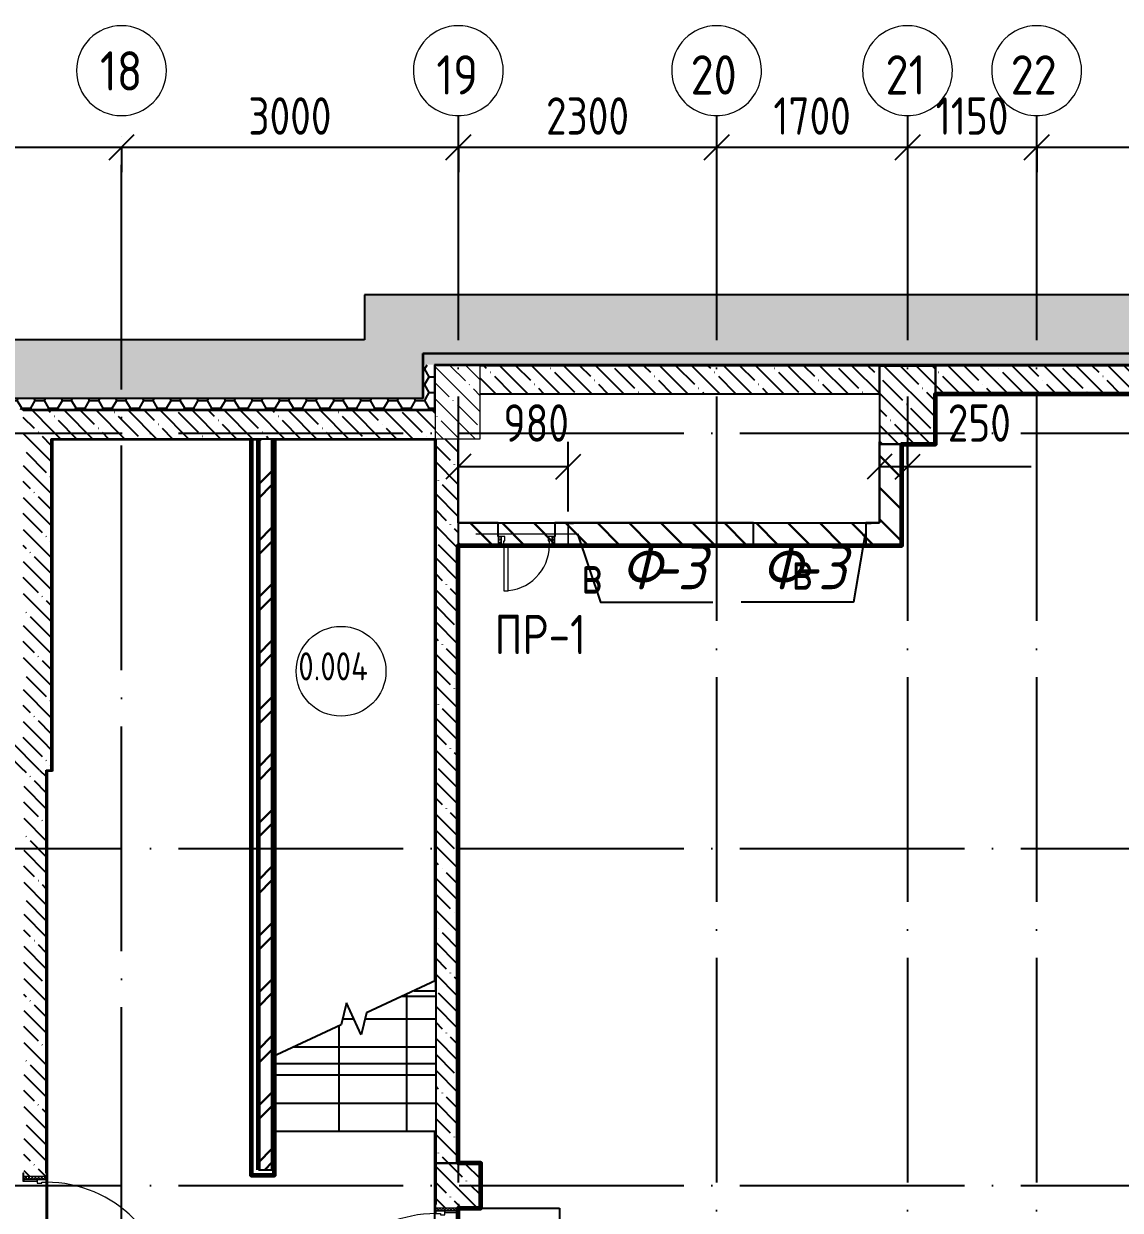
# Model space of a CAD drawing. Header units: millimetres. Extents: x -592259 to 288321, y -552984 to 293768.
# Drawn here: x 84928 to 94692, y 166341 to 176906 of the extents above; entities that cross this region are included whole.
import ezdxf

# ---------------------------------------------------------------- set-up
doc = ezdxf.new("R2010")
doc.units = ezdxf.units.MM
doc.linetypes.add('ADSK_Линия сетки', pattern=[2500, 2000, -250, 0, -250])
doc.layers.get('Defpoints').update_dxf_attribs({"color": 250})
for name, color, linetype, lineweight in [('0) Расчет', 250, 'Continuous', 60), ('0.1) Блок', 6, 'Continuous', 30), ('0.2) Кирпич', 30, 'Continuous', 30), ('2.1)Фарх 2 выполн.', 160, 'Continuous', 30), ('3) Перемычки готовы', 3, 'Continuous', 30), ('5.1) ЧН-25 подвал', 160, 'Continuous', 60), ('5.2) ЧН-16 Штукатурка подвал 4 вып', 160, 'Continuous', 60), ('A-ANNO-DIMS', 250, 'Continuous', 9), ('A-AREA-IDEN', 250, 'Continuous', 9), ('A-DETL-2', 250, 'Continuous', 5), ('A-DETL-GENF-1', 250, 'Continuous', 5), ('A-DOOR', 250, 'Continuous', 5), ('A-DOOR-1', 250, 'Continuous', 13), ('A-DOOR-FRAM', 250, 'Continuous', 5), ('A-FLOR-1', 250, 'Continuous', 5), ('A-GENM-1', 250, 'Continuous', 5), ('A-WALL', 250, 'Continuous', 9), ('A-WALL-1', 250, 'Continuous', 50), ('A-WALL-2', 250, 'Continuous', 5), ('A-WALL-3', 250, 'Continuous', 13), ('G-ANNO-SYMB-3', 250, 'Continuous', 9), ('I-WALL-1', 250, 'Continuous', 5), ('S-COLS-1', 250, 'Continuous', 5), ('S-COLS-2', 250, 'Continuous', 5), ('S-STRS', 250, 'Continuous', 5), ('S-STRS-1', 250, 'Continuous', 5), ('S-STRS-MBND', 250, 'Continuous', 5), ('Оси', 250, 'Continuous', 9), ('Оси-1', 250, 'ADSK_Линия сетки', 9)]:
    doc.layers.add(name, color=color, linetype=linetype, lineweight=lineweight)
doc.styles.add('GOST Common', font='', dxfattribs={"width": 0.9, "height": 350})
doc.styles.add('GOST Common_2', font='', dxfattribs={"width": 0.8, "height": 350})
doc.styles.add('ISOCPEUR', font='isocpeur.ttf', dxfattribs={"width": 0.8, "height": 100})
doc.styles.add('ISOCPEUR_I', font='isocpeui.ttf', dxfattribs={"width": 0.9, "height": 12.5})
doc.styles.add('ISOCPEUR_I_1', font='ГОСТ тип А.ttf', dxfattribs={"height": 2500})
doc.styles.get("Standard").update_dxf_attribs({"font": 'ГОСТ тип А.ttf'})
doc.styles.get('GOST Common').set_extended_font_data('GOST Common')
doc.styles.get('GOST Common_2').set_extended_font_data('GOST Common')
doc.dimstyles.new('А3', dxfattribs={"dimtxt": 333, "dimasz": 222, "dimexe": 222, "dimexo": 111, "dimgap": 111, "dimtad": 1, "dimtoh": 1, "dimdec": 0, "dimrnd": 0.0015, "dimzin": 0, "dimdsep": 46, "dimtxsty": 'Standard', "dimblk": 'OBLIQUE', "dimcen": 0, "dimclrd": 7, "dimclre": 7, "dimclrt": 7, "dimadec": 0, "dimazin": 0, "dimtfac": 1, "dimtdec": 0, "dimtofl": 0, "dimtmove": 0, "dimatfit": 3, "dimfxl": 1, "dimtolj": 1, "dimtzin": 0, "dimarcsym": 0})
pattern_1 = [(135, (10997.54, 114885.93), (-142.5612, -142.5612), []), (135, (11140.1, 114885.93), (-142.5612, -142.5612), [252.016, -50.403, 3.353, -47.05])]
pattern_2 = [(0, (10997.54, 114885.926), (120.968, 69.841), [80.645, -161.29]), (120, (10997.54, 114885.926), (-120.96808, 69.84086), [80.645, -161.29]), (60, (10997.54, 114885.926), (-8e-05, 139.68186), [0, -161.29, 80.645, 0])]
pattern_3 = [(135, (1701.41, 164.685), (-14.14214, -14.14214), []), (225, (1701.41, 164.685), (14.14214, -14.14214), [])]
pattern_4 = [(45, (-421.384, 164.685), (-14.1421, 14.1421), []), (135, (-421.384, 164.685), (-14.1421, -14.1421), [])]
pattern_5 = [(270, (87137.5, 167045.9), (600, 4e-14), []), (0, (87137.5, 167045.9), (0, 600), [])]
pattern_6 = [(135, (10997.54, 114885.93), (-141.42136, -141.42136), [])]

# ---------------------------------------------------------------- blocks, each defined once
blk = doc.blocks.new('Дверь_СКБ_1Ст_Внутренняя - СОШ_Д-1п_Дв_1200x2100h-31541112-АР1_Кладочный план подвала_ Блок 2_ 3')
at = {"layer": 'A-DOOR'}
h = blk.add_hatch(dxfattribs=at)
h.set_pattern_fill('FP_8', color=256, style=0, pattern_type=2)
h.set_pattern_definition(pattern_3)
h.paths.add_polyline_path([(612.5, 100), (587.5, 100), (587.5, -100), (612.5, -100)])
at = {"layer": 'A-DOOR-FRAM'}
h = blk.add_hatch(dxfattribs=at)
h.set_pattern_fill('FP_9', color=256, style=0, pattern_type=2)
h.set_pattern_definition(pattern_4)
h.paths.add_polyline_path([(-562.5, 100), (-587.5, 100), (-587.5, -100), (-562.5, -100)])
at = {"layer": 'A-DOOR'}
blk.add_arc((562.5, 100), 1100, 90, 180, dxfattribs=at)
at = {"layer": 'A-DOOR-1'}
for p, q in [((562.5, 1200), (522.5, 1200)), ((522.5, 1200), (522.5, 100)), ((562.5, 100), (562.5, 1200)), ((522.5, 100), (562.5, 100))]:
    blk.add_line(p, q, dxfattribs=at)
at = {"layer": 'A-DOOR-FRAM'}
for p, q in [((-547.5, 108), (-617.5, 108)), ((-617.5, 108), (-617.5, 100)), ((-547.5, 100), (-547.5, 108)), ((642.5, 108), (572.5, 108)), ((572.5, 108), (572.5, 100)), ((642.5, 100), (642.5, 108)), ((-617.5, 100), (-547.5, 100)), ((-562.5, 100), (-587.5, 100)), ((-587.5, 100), (-587.5, -100)), ((-537.5, 100), (-562.5, 100)), ((-562.5, 100), (-562.5, 20)), ((-562.5, -100), (-562.5, 100)), ((-547.5, 100), (-562.5, 100)), ((-562.5, 100), (-562.5, 99)), ((-562.5, 99), (-547.5, 99)), ((-562.5, 20), (-527.5, 20)), ((-547.5, 20), (-562.5, 20)), ((-562.5, 20), (-562.5, -100)), ((-547.5, 99), (-547.5, 100)), ((-547.5, -100), (-547.5, 20)), ((-537.5, 60), (-537.5, 100)), ((-527.5, 60), (-537.5, 60)), ((-527.5, 20), (-527.5, 60)), ((562.5, 60), (552.5, 60)), ((552.5, 60), (552.5, 20)), ((552.5, 20), (587.5, 20)), ((562.5, 100), (562.5, 60)), ((587.5, 100), (562.5, 100)), ((587.5, 100), (572.5, 100)), ((572.5, 100), (572.5, 99)), ((572.5, 100), (642.5, 100)), ((572.5, 99), (587.5, 99)), ((587.5, 20), (572.5, 20)), ((572.5, 20), (572.5, -100)), ((587.5, 20), (587.5, 100)), ((612.5, 100), (587.5, 100)), ((587.5, 100), (587.5, -100)), ((587.5, 99), (587.5, 100)), ((587.5, -100), (587.5, 20)), ((612.5, -100), (612.5, 100)), ((-547.5, -100), (-617.5, -100)), ((-617.5, -100), (-617.5, -108)), ((-587.5, -100), (-562.5, -100)), ((-562.5, -100), (-547.5, -100)), ((-547.5, -108), (-547.5, -100)), ((572.5, -100), (587.5, -100)), ((642.5, -100), (572.5, -100)), ((572.5, -100), (572.5, -108)), ((587.5, -100), (612.5, -100)), ((642.5, -108), (642.5, -100)), ((-617.5, -108), (-547.5, -108)), ((572.5, -108), (642.5, -108))]:
    blk.add_line(p, q, dxfattribs=at)
blk = doc.blocks.new('BSC_Колонна _Прямоугольная - 400x650-31280922-АР1_Кладочный план подвала_ Блок 2_ 3')
at = {"layer": 'S-COLS-2'}
h = blk.add_hatch(dxfattribs=at)
h.set_pattern_fill('FP_18', color=256, style=0, pattern_type=2)
h.set_pattern_definition([(135, (-77795, -58650), (-142.5619, -142.5619), []), (135, (-77652.44, -58650), (-142.5619, -142.5619), [252.016, -50.403, 3.353, -47.05])])
h.paths.add_polyline_path([(-200, -325), (200, -325), (200, 325), (-200, 325), (-200, -127)])
at = {"layer": 'S-COLS-1'}
for p, q in [((200, 325), (-200, 325)), ((-200, 325), (-200, -325)), ((200, -325), (200, 325)), ((-200, -325), (200, -325))]:
    blk.add_line(p, q, dxfattribs=at)
blk = doc.blocks.new('Дверь_СКБ_1Ст_Внутренняя - СОШ_Д-1л_Дв_1200x2100h_пр-32805419-АР1_Кладочный план подвала_ Блок 2_ 3')
at = {"layer": 'A-DOOR'}
h = blk.add_hatch(dxfattribs=at)
h.set_pattern_fill('FP_8', color=256, style=0, pattern_type=2)
h.set_pattern_definition(pattern_3)
h.paths.add_polyline_path([(587.5, -100), (612.5, -100), (612.5, 100), (587.5, 100)])
at = {"layer": 'A-DOOR-FRAM'}
h = blk.add_hatch(dxfattribs=at)
h.set_pattern_fill('FP_9', color=256, style=0, pattern_type=2)
h.set_pattern_definition(pattern_4)
h.paths.add_polyline_path([(-587.5, -100), (-562.5, -100), (-562.5, 100), (-587.5, 100)])
at = {"layer": 'A-DOOR'}
blk.add_arc((-537.5, 100), 1100, 360, 90, dxfattribs=at)
at = {"layer": 'A-DOOR-1'}
for p, q in [((-537.5, 1200), (-537.5, 100)), ((-497.5, 1200), (-537.5, 1200)), ((-497.5, 100), (-497.5, 1200)), ((-537.5, 100), (-497.5, 100))]:
    blk.add_line(p, q, dxfattribs=at)
at = {"layer": 'A-DOOR-FRAM'}
for p, q in [((-547.5, 108), (-617.5, 108)), ((-617.5, 108), (-617.5, 100)), ((-547.5, 100), (-547.5, 108)), ((642.5, 108), (572.5, 108)), ((572.5, 108), (572.5, 100)), ((642.5, 100), (642.5, 108)), ((-617.5, 100), (-547.5, 100)), ((-562.5, 100), (-587.5, 100)), ((-587.5, 100), (-587.5, -100)), ((-537.5, 100), (-562.5, 100)), ((-562.5, 100), (-562.5, 20)), ((-562.5, -100), (-562.5, 100)), ((-547.5, 100), (-562.5, 100)), ((-562.5, 100), (-562.5, 99)), ((-562.5, 99), (-547.5, 99)), ((-562.5, 20), (-527.5, 20)), ((-547.5, 20), (-562.5, 20)), ((-562.5, 20), (-562.5, -100)), ((-547.5, 99), (-547.5, 100)), ((-547.5, -100), (-547.5, 20)), ((-537.5, 60), (-537.5, 100)), ((-527.5, 60), (-537.5, 60)), ((-527.5, 20), (-527.5, 60)), ((562.5, 60), (552.5, 60)), ((552.5, 60), (552.5, 20)), ((552.5, 20), (587.5, 20)), ((562.5, 100), (562.5, 60)), ((587.5, 100), (562.5, 100)), ((587.5, 100), (572.5, 100)), ((572.5, 100), (572.5, 99)), ((572.5, 100), (642.5, 100)), ((572.5, 99), (587.5, 99)), ((587.5, 20), (572.5, 20)), ((572.5, 20), (572.5, -100)), ((587.5, 20), (587.5, 100)), ((612.5, 100), (587.5, 100)), ((587.5, 100), (587.5, -100)), ((587.5, 99), (587.5, 100)), ((587.5, -100), (587.5, 20)), ((612.5, -100), (612.5, 100)), ((-547.5, -100), (-617.5, -100)), ((-617.5, -100), (-617.5, -108)), ((-587.5, -100), (-562.5, -100)), ((-562.5, -100), (-547.5, -100)), ((-547.5, -108), (-547.5, -100)), ((572.5, -100), (587.5, -100)), ((642.5, -100), (572.5, -100)), ((572.5, -100), (572.5, -108)), ((587.5, -100), (612.5, -100)), ((642.5, -108), (642.5, -100)), ((-617.5, -108), (-547.5, -108)), ((572.5, -108), (642.5, -108))]:
    blk.add_line(p, q, dxfattribs=at)
blk = doc.blocks.new('Дверь_СКБ_1Ст - СОШ_Дв_500x1250h_форкамеры-32518883-АР1_Кладочный план подвала_ Блок 2_ 3')
at = {"layer": 'A-DOOR'}
h = blk.add_hatch(dxfattribs=at)
h.set_pattern_fill('FP_120', color=256, style=0, pattern_type=2)
h.set_pattern_definition([(135, (2048.911, 164.685), (-14.14214, -14.14214), []), (225, (2048.911, 164.685), (14.14214, -14.14214), [])])
h.paths.add_polyline_path([(265, 100), (240, 100), (240, 20), (265, 20)])
at = {"layer": 'A-DOOR-FRAM'}
h = blk.add_hatch(dxfattribs=at)
h.set_pattern_fill('FP_121', color=256, style=0, pattern_type=2)
h.set_pattern_definition([(45, (-73.884, 164.685), (-14.1421, 14.1421), []), (135, (-73.884, 164.685), (-14.1421, -14.1421), [])])
h.paths.add_polyline_path([(-219, 100), (-240, 100), (-240, 20), (-215, 20), (-215, 100)])
at = {"layer": 'A-DOOR'}
blk.add_arc((215, 100), 405, 90, 180, dxfattribs=at)
at = {"layer": 'A-DOOR-1'}
for p, q in [((215, 505), (175, 505)), ((175, 505), (175, 100)), ((215, 100), (215, 505)), ((175, 100), (215, 100))]:
    blk.add_line(p, q, dxfattribs=at)
at = {"layer": 'A-DOOR-FRAM'}
for p, q in [((-215, 100), (-240, 100)), ((-240, 100), (-240, 20)), ((-240, 20), (-215, 20)), ((-190, 100), (-215, 100)), ((-215, 100), (-215, 20)), ((-215, 20), (-215, 100)), ((-215, 20), (-180, 20)), ((-190, 60), (-190, 100)), ((-180, 60), (-190, 60)), ((-180, 20), (-180, 60)), ((215, 60), (205, 60)), ((205, 60), (205, 20)), ((205, 20), (240, 20)), ((215, 100), (215, 60)), ((240, 100), (215, 100)), ((240, 20), (240, 100)), ((265, 100), (240, 100)), ((240, 100), (240, 20)), ((240, 20), (265, 20)), ((265, 20), (265, 100))]:
    blk.add_line(p, q, dxfattribs=at)
blk = doc.blocks.new('Ом_Перемычка из уголков - A4-0_505 100x63x6-34159466-АР1_Кладочный план подвала_ Блок 2_ 3')
at = {"layer": 'A-GENM-1'}
blk.add_line((-327.5, 0), (577.5, 0), dxfattribs=at)
blk = doc.blocks.new('ADSK_КолоннаНесущая_Швеллер_Гнутый_ГОСТ 8278-83 - 200х50х4_таб_1 2-32855868-АР1_Кладочный план подвала_ Блок 2_ 3')
at = {"layer": 'S-COLS-1'}
for p, q in [((-10.1, 90), (-10.1, -90)), ((-6.1, -90), (-6.1, 90)), ((39.9, 100), (-0.1, 100)), ((-0.1, 96), (39.9, 96)), ((39.9, 96), (39.9, 100)), ((39.9, -96), (-0.1, -96)), ((-0.1, -100), (39.9, -100)), ((39.9, -100), (39.9, -96))]:
    blk.add_line(p, q, dxfattribs=at)
for centre, radius, start, end in [((-0.1, 90), 10, 90, 180), ((-0.1, 90), 6, 90, 180), ((-0.1, -90), 10, 180, 270), ((-0.1, -90), 6, 180, 270)]:
    blk.add_arc(centre, radius, start, end, dxfattribs=at)
blk = doc.blocks.new('Ось сетки - Круг_Ø8 мм-39983606-АР1_Кладочный план подвала_ Блок 2_ 3')
at = {"layer": 'Оси'}
for start, end in [(360, 180), (180, 360)]:
    blk.add_arc((0, 0), 4, start, end, dxfattribs=at)
blk = doc.blocks.new('AAR_СКБ_Марка_Помещения - Номер-17325395-АР1_Кладочный план подвала_ Блок 2_ 3')
at = {"layer": 'A-AREA-IDEN'}
blk.add_circle((0, 1.5), 4, dxfattribs=at)
blk = doc.blocks.new('_Oblique')
at = {"color": 0, "linetype": 'ByBlock', "lineweight": -2}
blk.add_line((-0.5, -0.5), (0.5, 0.5), dxfattribs=at)
blk = doc.blocks.new('*D5128')
at = {"layer": 'A-ANNO-DIMS', "color": 7, "lineweight": -2, "transparency": 16777216}
for p, q in [((88798, 172983), (88798, 173184)), ((89777, 172562), (89777, 173184)), ((88798, 172962), (89777, 172962))]:
    blk.add_line(p, q, dxfattribs=at)
at = {"layer": 'Defpoints', "color": 0, "transparency": 16777216}
for p in [(89777, 172962), (88798, 172872), (89777, 172451)]:
    blk.add_point(p, dxfattribs=at)
at = {"layer": 'A-ANNO-DIMS', "color": 7, "lineweight": -2, "transparency": 16777216, "xscale": 222, "yscale": 222, "zscale": 222, "rotation": 180}
blk.add_blockref('_Oblique', (88798, 172962), dxfattribs=at)
at = {"layer": 'A-ANNO-DIMS', "color": 7, "lineweight": -2, "transparency": 16777216, "xscale": 222, "yscale": 222, "zscale": 222}
blk.add_blockref('_Oblique', (89777, 172962), dxfattribs=at)
at = {"layer": 'A-ANNO-DIMS', "color": 7, "lineweight": -2, "transparency": 16777216, "insert": (89199, 173517), "char_height": 333, "width": 1.86, "attachment_point": 1, "line_spacing_factor": 1.022761}
blk.add_mtext('\\A1;980', dxfattribs=at)
blk = doc.blocks.new('*D5129')
at = {"layer": 'A-ANNO-DIMS', "color": 7, "lineweight": -2, "transparency": 16777216}
for p, q in [((92548, 172983), (92548, 173184)), ((92798, 172983), (92798, 173184)), ((92548, 172962), (92798, 172962)), ((92798, 172962), (93900, 172962))]:
    blk.add_line(p, q, dxfattribs=at)
at = {"layer": 'Defpoints', "color": 0, "transparency": 16777216}
for p in [(92798, 172962), (92548, 172872), (92798, 172872)]:
    blk.add_point(p, dxfattribs=at)
at = {"layer": 'A-ANNO-DIMS', "color": 7, "lineweight": -2, "transparency": 16777216, "xscale": 222, "yscale": 222, "zscale": 222, "rotation": 180}
blk.add_blockref('_Oblique', (92548, 172962), dxfattribs=at)
at = {"layer": 'A-ANNO-DIMS', "color": 7, "lineweight": -2, "transparency": 16777216, "xscale": 222, "yscale": 222, "zscale": 222}
blk.add_blockref('_Oblique', (92798, 172962), dxfattribs=at)
at = {"layer": 'A-ANNO-DIMS', "color": 7, "lineweight": -2, "transparency": 16777216, "insert": (93156, 173517), "char_height": 333, "width": 1.86, "attachment_point": 1, "line_spacing_factor": 1.022761}
blk.add_mtext('\\A1;250', dxfattribs=at)
blk = doc.blocks.new('*D5132')
at = {"layer": 'A-ANNO-DIMS', "color": 7, "lineweight": -2, "transparency": 16777216}
for p, q in [((80498, 174929), (80498, 176028)), ((80498, 175806), (85798, 175806)), ((85798, 175795), (85798, 175584))]:
    blk.add_line(p, q, dxfattribs=at)
at = {"layer": 'Defpoints', "color": 0, "transparency": 16777216}
for p in [(85798, 175906), (85798, 175806), (80498, 174818)]:
    blk.add_point(p, dxfattribs=at)
at = {"layer": 'A-ANNO-DIMS', "color": 7, "lineweight": -2, "transparency": 16777216, "xscale": 222, "yscale": 222, "zscale": 222, "rotation": 180}
blk.add_blockref('_Oblique', (80498, 175806), dxfattribs=at)
at = {"layer": 'A-ANNO-DIMS', "color": 7, "lineweight": -2, "transparency": 16777216, "xscale": 222, "yscale": 222, "zscale": 222}
blk.add_blockref('_Oblique', (85798, 175806), dxfattribs=at)
at = {"layer": 'A-ANNO-DIMS', "color": 7, "lineweight": -2, "transparency": 16777216, "insert": (83148, 176084), "char_height": 333, "width": 2.48, "attachment_point": 5}
blk.add_mtext('\\A1;5300', dxfattribs=at)
blk = doc.blocks.new('*D5133')
at = {"layer": 'A-ANNO-DIMS', "color": 7, "lineweight": -2, "transparency": 16777216}
for p, q in [((85798, 175806), (88798, 175806)), ((85798, 175795), (85798, 175584)), ((88798, 175795), (88798, 175584))]:
    blk.add_line(p, q, dxfattribs=at)
at = {"layer": 'Defpoints', "color": 0, "transparency": 16777216}
for p in [(85798, 175906), (88798, 175906), (88798, 175806)]:
    blk.add_point(p, dxfattribs=at)
at = {"layer": 'A-ANNO-DIMS', "color": 7, "lineweight": -2, "transparency": 16777216, "xscale": 222, "yscale": 222, "zscale": 222, "rotation": 180}
blk.add_blockref('_Oblique', (85798, 175806), dxfattribs=at)
at = {"layer": 'A-ANNO-DIMS', "color": 7, "lineweight": -2, "transparency": 16777216, "xscale": 222, "yscale": 222, "zscale": 222}
blk.add_blockref('_Oblique', (88798, 175806), dxfattribs=at)
at = {"layer": 'A-ANNO-DIMS', "color": 7, "lineweight": -2, "transparency": 16777216, "insert": (87298, 176084), "char_height": 333, "width": 2.48, "attachment_point": 5}
blk.add_mtext('\\A1;3000', dxfattribs=at)
blk = doc.blocks.new('*D5134')
at = {"layer": 'A-ANNO-DIMS', "color": 7, "lineweight": -2, "transparency": 16777216}
for p, q in [((88798, 175806), (91098, 175806)), ((88798, 175795), (88798, 175584)), ((91098, 175795), (91098, 175584))]:
    blk.add_line(p, q, dxfattribs=at)
at = {"layer": 'Defpoints', "color": 0, "transparency": 16777216}
for p in [(88798, 175906), (91098, 175906), (91098, 175806)]:
    blk.add_point(p, dxfattribs=at)
at = {"layer": 'A-ANNO-DIMS', "color": 7, "lineweight": -2, "transparency": 16777216, "xscale": 222, "yscale": 222, "zscale": 222, "rotation": 180}
blk.add_blockref('_Oblique', (88798, 175806), dxfattribs=at)
at = {"layer": 'A-ANNO-DIMS', "color": 7, "lineweight": -2, "transparency": 16777216, "xscale": 222, "yscale": 222, "zscale": 222}
blk.add_blockref('_Oblique', (91098, 175806), dxfattribs=at)
at = {"layer": 'A-ANNO-DIMS', "color": 7, "lineweight": -2, "transparency": 16777216, "insert": (89948, 176084), "char_height": 333, "width": 2.48, "attachment_point": 5}
blk.add_mtext('\\A1;2300', dxfattribs=at)
blk = doc.blocks.new('*D5135')
at = {"layer": 'A-ANNO-DIMS', "color": 7, "lineweight": -2, "transparency": 16777216}
for p, q in [((91098, 175806), (92798, 175806)), ((91098, 175795), (91098, 175584)), ((92798, 175795), (92798, 175584))]:
    blk.add_line(p, q, dxfattribs=at)
at = {"layer": 'Defpoints', "color": 0, "transparency": 16777216}
for p in [(91098, 175906), (92798, 175906), (92798, 175806)]:
    blk.add_point(p, dxfattribs=at)
at = {"layer": 'A-ANNO-DIMS', "color": 7, "lineweight": -2, "transparency": 16777216, "xscale": 222, "yscale": 222, "zscale": 222, "rotation": 180}
blk.add_blockref('_Oblique', (91098, 175806), dxfattribs=at)
at = {"layer": 'A-ANNO-DIMS', "color": 7, "lineweight": -2, "transparency": 16777216, "xscale": 222, "yscale": 222, "zscale": 222}
blk.add_blockref('_Oblique', (92798, 175806), dxfattribs=at)
at = {"layer": 'A-ANNO-DIMS', "color": 7, "lineweight": -2, "transparency": 16777216, "insert": (91948, 176084), "char_height": 333, "width": 2.3, "attachment_point": 5}
blk.add_mtext('\\A1;1700', dxfattribs=at)
blk = doc.blocks.new('*D5136')
at = {"layer": 'A-ANNO-DIMS', "color": 7, "lineweight": -2, "transparency": 16777216}
for p, q in [((92798, 175806), (93948, 175806)), ((92798, 175795), (92798, 175584)), ((93948, 175795), (93948, 175584))]:
    blk.add_line(p, q, dxfattribs=at)
at = {"layer": 'Defpoints', "color": 0, "transparency": 16777216}
for p in [(92798, 175906), (93948, 175906), (93948, 175806)]:
    blk.add_point(p, dxfattribs=at)
at = {"layer": 'A-ANNO-DIMS', "color": 7, "lineweight": -2, "transparency": 16777216, "xscale": 222, "yscale": 222, "zscale": 222, "rotation": 180}
blk.add_blockref('_Oblique', (92798, 175806), dxfattribs=at)
at = {"layer": 'A-ANNO-DIMS', "color": 7, "lineweight": -2, "transparency": 16777216, "xscale": 222, "yscale": 222, "zscale": 222}
blk.add_blockref('_Oblique', (93948, 175806), dxfattribs=at)
at = {"layer": 'A-ANNO-DIMS', "color": 7, "lineweight": -2, "transparency": 16777216, "insert": (93373, 176084), "char_height": 333, "width": 2.11, "attachment_point": 5}
blk.add_mtext('\\A1;1150', dxfattribs=at)
blk = doc.blocks.new('*D5137')
at = {"layer": 'A-ANNO-DIMS', "color": 7, "lineweight": -2, "transparency": 16777216}
for p, q in [((93948, 175806), (96548, 175806)), ((93948, 175795), (93948, 175584)), ((96548, 175795), (96548, 175584))]:
    blk.add_line(p, q, dxfattribs=at)
at = {"layer": 'Defpoints', "color": 0, "transparency": 16777216}
for p in [(93948, 175906), (96548, 175906), (96548, 175806)]:
    blk.add_point(p, dxfattribs=at)
at = {"layer": 'A-ANNO-DIMS', "color": 7, "lineweight": -2, "transparency": 16777216, "xscale": 222, "yscale": 222, "zscale": 222, "rotation": 180}
blk.add_blockref('_Oblique', (93948, 175806), dxfattribs=at)
at = {"layer": 'A-ANNO-DIMS', "color": 7, "lineweight": -2, "transparency": 16777216, "xscale": 222, "yscale": 222, "zscale": 222}
blk.add_blockref('_Oblique', (96548, 175806), dxfattribs=at)
at = {"layer": 'A-ANNO-DIMS', "color": 7, "lineweight": -2, "transparency": 16777216, "insert": (95248, 176084), "char_height": 333, "width": 2.48, "attachment_point": 5}
blk.add_mtext('\\A1;2600', dxfattribs=at)

msp = doc.modelspace()

# ---------------------------------------------------------------- hatches: boundary and pattern name
at = {"layer": '0.1) Блок'}
h = msp.add_hatch(dxfattribs=at)
h.set_pattern_fill('FP_119', color=256, style=0, pattern_type=2)
h.set_pattern_definition(pattern_6)
h.paths.add_polyline_path([(92747.5374, 172260.9262), (92747.5374, 173160.9262), (92547.5374, 173160.9262), (92547.5374, 172260.9262)])
h = msp.add_hatch(dxfattribs=at)
h.set_pattern_fill('FP_119', color=256, style=0, pattern_type=2)
h.set_pattern_definition(pattern_6)
h.paths.add_polyline_path([(92427.3893, 172260.9262), (92547.5374, 172260.9262), (92547.5374, 172460.9262), (92427.3893, 172460.9262), (92427.3893, 172355.2998)])
h.paths.add_polyline_path([(92427.3893, 172260.9262), (92427.3893, 172460.9262), (89152.7155, 172460.9262), (89152.7155, 172260.9262)])
h.paths.add_polyline_path([(88797.5155, 172260.9262), (89152.7155, 172260.9262), (89152.7155, 172460.9262), (88797.5155, 172460.9262), (88797.5155, 172355.2998)])
at = {"layer": '0.2) Кирпич'}
h = msp.add_hatch(dxfattribs=at)
h.set_pattern_fill('FP_2', color=256, style=0, pattern_type=2)
h.set_pattern_definition([(45, (10997.54, 114885.93), (-251.4472, 251.4472), []), (45, (10997.54, 115266.93), (-251.4472, 251.4472), [])])
h.paths.add_polyline_path([(87137.5374, 166700.9256), (87137.5374, 173210.9267), (87017.5374, 173210.9267), (87017.5374, 166700.9256)])
at = {"layer": 'A-DETL-GENF-1', "lineweight": -2}
h = msp.add_hatch(dxfattribs=at)
h.set_pattern_fill('FP_124', color=256, style=0, pattern_type=2)
h.set_pattern_definition([(135, (11421.8, 114885.93), (-424.26407, 3e-14), [600, 0, 0, 0]), (45, (10997.54, 114885.93), (-424.26407, 0), [600, 0, 0, 0]), (45, (10997.54, 115098.06), (-424.26407, 0), [150, -450]), (135, (11315.74, 115204.12), (-424.26407, 3e-14), [150, -450]), (45, (11315.74, 114992), (-424.26407, 0), [150, -450]), (135, (11209.67, 114885.93), (-424.26407, 3e-14), [150, -450])])
h.paths.add_polyline_path([(164577.5167, 114080.9267), (164577.5167, 174490.9262), (146867.5374, 174490.9262), (146867.5253, 174090.9262), (132367.5473, 174090.9262), (132367.5473, 172390.9267), (129627.538, 172390.9267), (129627.538, 174090.9262), (120727.5383, 174090.9262), (120727.5383, 174490.9262), (87962.538, 174490.9262), (87962.538, 174090.9267), (84292.5374, 174090.9267), (84292.5374, 171140.9262), (81177.5374, 171140.9262), (81177.5374, 174090.9267), (78864.3215, 174090.9267), (78864.3215, 173570.9267), (80657.5374, 173570.9267), (80657.5374, 170620.9262), (84812.5374, 170620.9262), (84812.5374, 173570.9267), (88482.538, 173570.9267), (88482.538, 173970.9262), (120207.5383, 173970.9262), (120207.5383, 173570.9262), (129107.538, 173570.9262), (129107.538, 171870.9267), (132887.5473, 171870.9267), (132887.5473, 173570.9262), (147387.5374, 173570.9262), (147387.5374, 173970.9262), (164057.5167, 173970.9262), (164057.5167, 114600.9267), (147387.5977, 114600.9267), (147387.5977, 127320.9262), (136557.5374, 127320.9262), (136557.5374, 124800.9267), (124737.538, 124800.9267), (124737.538, 133800.9262), (115587.538, 133800.9262), (115587.538, 141000.9267), (80187.5374, 141000.9267), (80187.5374, 158100.9262), (78864.3215, 158100.9262), (78864.3215, 157580.9262), (79667.5374, 157580.9262), (79667.5374, 140480.9267), (115067.538, 140480.9267), (115067.538, 133280.9262), (124217.538, 133280.9262), (124217.538, 124280.9267), (137077.5374, 124280.9267), (137077.5374, 126800.9262), (146867.5977, 126800.9262), (146867.5977, 114080.9267), (159660.2072, 114080.9267)])
at = {"layer": 'A-WALL', "lineweight": -2}
for points in [[(120097.5383, 173860.9262), (120105.5383, 173860.9262), (120105.5383, 173868.9262), (88584.538, 173868.9262), (88584.538, 173860.9262), (119262.2643, 173860.9262)], [(88592.538, 173468.9267), (88592.538, 173860.9262), (88584.538, 173860.9262), (88584.538, 173468.9267)], [(88592.538, 173460.9267), (88592.538, 173468.9267), (84914.5374, 173468.9267), (84914.5374, 173460.9267), (88290.5081, 173460.9267)]]:
    msp.add_hatch(color=256, dxfattribs=at).paths.add_polyline_path(points)
at = {"layer": 'A-WALL-2', "lineweight": -2}
h = msp.add_hatch(dxfattribs=at)
h.set_pattern_fill('FP_3', color=256, style=0, pattern_type=2)
h.set_pattern_definition(pattern_2)
h.paths.add_polyline_path([(120205.5383, 173868.9262), (120205.5383, 173968.9262), (88484.538, 173968.9262), (88484.538, 173868.9262), (120105.5383, 173868.9262)])
h = msp.add_hatch(dxfattribs=at)
h.set_pattern_fill('FP_3', color=256, style=0, pattern_type=2)
h.set_pattern_definition(pattern_2)
h.paths.add_polyline_path([(88584.538, 173568.9267), (88584.538, 173868.9262), (88482.538, 173868.9262), (88482.538, 173860.9262), (88484.538, 173860.9262), (88484.538, 173568.9267)])
h = msp.add_hatch(dxfattribs=at)
h.set_pattern_fill('FP_3', color=256, style=0, pattern_type=2)
h.set_pattern_definition(pattern_2)
h.paths.add_polyline_path([(88584.538, 173468.9267), (88584.538, 173568.9267), (84814.5374, 173568.9267), (84814.5374, 173468.9267), (88290.5081, 173468.9267)])
at = {"layer": 'I-WALL-1', "lineweight": -2}
h = msp.add_hatch(dxfattribs=at)
h.set_pattern_fill('FP_1', color=256, style=0, pattern_type=2)
h.set_pattern_definition(pattern_1)
h.paths.add_polyline_path([(92547.5374, 173610.9262), (92547.5374, 173860.9262), (88992.538, 173860.9262), (88992.538, 173610.9262), (89637.1062, 173610.9262)])
h = msp.add_hatch(dxfattribs=at)
h.set_pattern_fill('FP_1', color=256, style=0, pattern_type=2)
h.set_pattern_definition(pattern_1)
h.paths.add_polyline_path([(98347.5374, 173610.9262), (98347.5374, 173860.9262), (93047.5374, 173860.9262), (93047.5374, 173610.9262), (95023.4986, 173610.9262)])
h = msp.add_hatch(dxfattribs=at)
h.set_pattern_fill('FP_1', color=256, style=0, pattern_type=2)
h.set_pattern_definition(pattern_1)
h.paths.add_polyline_path([(84922.5167, 170510.9262), (85172.5167, 170510.9262), (85172.5167, 173460.9267), (84922.5167, 173460.9267), (84922.5167, 172355.2998)])
h = msp.add_hatch(dxfattribs=at)
h.set_pattern_fill('FP_1', color=256, style=0, pattern_type=2)
h.set_pattern_definition(pattern_1)
h.paths.add_polyline_path([(87137.5374, 173210.9267), (88592.538, 173210.9267), (88592.538, 173460.9267), (85172.5167, 173460.9267), (85172.5167, 173210.9267), (87017.5374, 173210.9267)])
h = msp.add_hatch(dxfattribs=at)
h.set_pattern_fill('FP_1', color=256, style=0, pattern_type=2)
h.set_pattern_definition(pattern_1)
h.paths.add_polyline_path([(88797.5155, 164860.9262), (88797.5155, 165160.9262), (88597.5155, 165160.9262), (88597.5155, 164860.9262), (88677.5155, 164860.9262)])
h.paths.add_polyline_path([(88797.5155, 166760.9262), (88797.5155, 173210.9262), (88597.5157, 173210.9262), (88597.5155, 166760.9262)])
h = msp.add_hatch(dxfattribs=at)
h.set_pattern_fill('FP_1', color=256, style=0, pattern_type=2)
h.set_pattern_definition(pattern_1)
h.paths.add_polyline_path([(85172.5167, 170260.9262), (85172.5167, 170510.9262), (80547.5374, 170510.9262), (80547.5374, 170260.9262), (85127.5374, 170260.9262)])
h = msp.add_hatch(dxfattribs=at)
h.set_pattern_fill('FP_1', color=256, style=0, pattern_type=2)
h.set_pattern_definition(pattern_1)
h.paths.add_polyline_path([(84927.5374, 164860.9262), (85127.5374, 164860.9262), (85127.5374, 165440.9262), (84927.5374, 165440.9262), (84927.5374, 165410.9262)])
h.paths.add_polyline_path([(85127.5374, 166640.9262), (85127.5374, 170260.9262), (84927.5374, 170260.9262), (84927.5374, 166640.9262)])
at = {"layer": 'S-COLS-2', "lineweight": -2}
h = msp.add_hatch(dxfattribs=at)
h.set_pattern_fill('FP_1', color=256, style=0, pattern_type=2)
h.set_pattern_definition(pattern_1)
h.paths.add_polyline_path([(92547.5374, 173160.9262), (93047.5374, 173160.9262), (93047.5374, 173860.9262), (92547.5374, 173860.9262)])
h = msp.add_hatch(dxfattribs=at)
h.set_pattern_fill('FP_1', color=256, style=0, pattern_type=2)
h.set_pattern_definition(pattern_1)
h.paths.add_polyline_path([(88597.5374, 166360.9262), (88797.5155, 166360.9262), (88797.5155, 166390.9262), (88805.5155, 166390.9262), (88805.5155, 166360.9262), (88997.5374, 166360.9262), (88997.5374, 166760.9262), (88597.5374, 166760.9262), (88597.5374, 166390.9262)])
at = {"layer": 'S-STRS-1', "lineweight": -2}
h = msp.add_hatch(dxfattribs=at)
h.set_pattern_fill('FP_111', color=256, style=0, pattern_type=2)
h.set_pattern_definition(pattern_5)
h.paths.add_polyline_path([(87767.0657, 168045.9262), (87867.5155, 168045.9262), (87801.4814, 168187.5367), (87789.9827, 168140.223)])
h.paths.add_polyline_path([(87967.9653, 168045.9262), (88597.5155, 168045.9262), (88597.5155, 168295.9262), (88403.6422, 168295.9262), (87980.804, 168098.7534)])
h = msp.add_hatch(dxfattribs=at)
h.set_pattern_fill('FP_111', color=256, style=0, pattern_type=2)
h.set_pattern_definition(pattern_5)
h.paths.add_polyline_path([(87331.3888, 167795.9262), (88597.5155, 167795.9262), (88597.5155, 168045.9262), (87967.9653, 168045.9262), (87933.5496, 167904.3156), (87867.5155, 168045.9262), (87767.0657, 168045.9262), (87754.227, 167993.0989)])
h = msp.add_hatch(dxfattribs=at)
h.set_pattern_fill('FP_111', color=256, style=0, pattern_type=2)
h.set_pattern_definition(pattern_5)
h.paths.add_polyline_path([(88597.5155, 167545.9262), (88597.5155, 167795.9262), (87331.3888, 167795.9262), (87137.5374, 167705.5318), (87137.5374, 167545.9262), (87933.5496, 167545.9262)])
h = msp.add_hatch(dxfattribs=at)
h.set_pattern_fill('FP_111', color=256, style=0, pattern_type=2)
h.set_pattern_definition(pattern_5)
h.paths.add_polyline_path([(87331.3888, 167295.9262), (88597.5155, 167295.9262), (88597.5155, 167545.9262), (87137.5374, 167545.9262), (87137.5374, 167295.9262)])
h = msp.add_hatch(dxfattribs=at)
h.set_pattern_fill('FP_111', color=256, style=0, pattern_type=2)
h.set_pattern_definition(pattern_5)
h.paths.add_polyline_path([(87137.5374, 167045.9262), (88597.5155, 167045.9262), (88597.5155, 167295.9262), (87137.5374, 167295.9262)])

# ---------------------------------------------------------------- linework, layer by layer
at = {"layer": '0) Расчет'}
msp.add_lwpolyline([(87017.5374, 166700.9256), (87017.5374, 173210.9267)], dxfattribs=at)
at = {"layer": '0.1) Блок'}
for p, q in [((92547.5374, 173160.9262), (92547.5374, 172460.9262)), ((92747.5374, 172260.9262), (92747.5374, 173160.9262)), ((89152.7155, 172460.9262), (88797.5155, 172460.9262)), ((91427.3893, 172460.9262), (89657.7155, 172460.9262)), ((92547.5374, 172460.9262), (92427.3893, 172460.9262)), ((88797.5155, 172260.9262), (89152.7155, 172260.9262)), ((89657.7155, 172260.9262), (91427.3893, 172260.9262)), ((92427.3893, 172260.9262), (92747.5374, 172260.9262))]:
    msp.add_line(p, q, dxfattribs=at)
at = {"layer": '0.2) Кирпич'}
for p, q in [((87017.5374, 173210.9267), (87017.5374, 166700.9256)), ((87137.5374, 166700.9256), (87137.5374, 173210.9267))]:
    msp.add_line(p, q, dxfattribs=at)
at = {"layer": '2.1)Фарх 2 выполн.', "lineweight": -2}
for points in [[(89860.2493, 172363.6366), (90064.3563, 171756.5604), (91064.3563, 171756.5604)], [(92420.8488, 172363.6366), (92315.3942, 171756.5604), (91315.3942, 171756.5604)]]:
    msp.add_lwpolyline(points, dxfattribs=at)
at = {"layer": '5.1) ЧН-25 подвал'}
msp.add_lwpolyline([(98347.5374, 154780.9492), (93047.5374, 154780.9492), (93047.5374, 155360.9492), (92547.5374, 155360.9492), (92547.5374, 154780.9492), (88997.5374, 154780.9492), (88997.5374, 155060.9262), (88797.5374, 155060.9262), (88797.5374, 160210.9262), (88997.5173, 160210.9262), (88997.5173, 160610.9262), (88797.5374, 160610.9262), (88797.5155, 166360.9262), (88997.5374, 166360.9262), (88997.5374, 166760.9262), (88797.5374, 166760.9262), (88797.5374, 172260.9262), (92747.5374, 172260.9262), (92747.5374, 173160.9262), (93047.5374, 173160.9262), (93047.5374, 173610.9262), (98347.5374, 173610.9262)], dxfattribs=at)
at = {"layer": '5.2) ЧН-16 Штукатурка подвал 4 вып'}
msp.add_lwpolyline([(86953.9501, 173210.9267), (86953.9501, 166653.1667), (87161.0857, 166653.1667), (87161.0857, 173210.9267)], dxfattribs=at)
at = {"layer": 'A-DETL-2', "lineweight": -2}
for p, q in [((120727.5383, 174490.9262), (87962.538, 174490.9262)), ((87962.538, 174490.9262), (87962.538, 174090.9267)), ((87962.538, 174090.9267), (84292.5374, 174090.9267)), ((88482.538, 173570.9267), (88482.538, 173970.9262)), ((88482.538, 173970.9262), (120207.5383, 173970.9262)), ((84812.5374, 173570.9267), (88482.538, 173570.9267))]:
    msp.add_line(p, q, dxfattribs=at)
at = {"layer": 'A-FLOR-1', "lineweight": -2}
for p, q in [((87017.5374, 173200.9267), (85182.5167, 173200.9267)), ((85182.5167, 173200.9267), (85182.5167, 170250.9262)), ((88587.5155, 173200.9267), (87137.5374, 173200.9267)), ((88587.5155, 168381.6677), (88587.5155, 173200.9267)), ((85182.5167, 170250.9262), (85137.5374, 170250.9262)), ((85137.5374, 170250.9262), (85137.5374, 165530.9262)), ((88587.5155, 165250.9262), (88587.5155, 167045.9262)), ((88997.5374, 166360.9262), (89697.5155, 166360.9262)), ((89697.5155, 166360.9262), (89697.5155, 165160.9262))]:
    msp.add_line(p, q, dxfattribs=at)
at = {"layer": 'A-WALL-1', "lineweight": -2}
for p, q in [((92547.5374, 173860.9262), (88992.538, 173860.9262)), ((92547.5374, 173610.9262), (92547.5374, 173860.9262)), ((98347.5374, 173860.9262), (93047.5374, 173860.9262)), ((93047.5374, 173860.9262), (93047.5374, 173610.9262)), ((88992.538, 173610.9262), (92547.5374, 173610.9262)), ((93047.5374, 173610.9262), (98347.5374, 173610.9262)), ((88592.538, 173460.9267), (84922.5167, 173460.9267)), ((85172.5167, 170260.9262), (85172.5167, 173210.9267)), ((85172.5167, 173210.9267), (88592.538, 173210.9267)), ((88597.5155, 173210.9262), (88597.5155, 166760.9262)), ((88797.5155, 172460.9262), (88797.5155, 173210.9262)), ((88797.5155, 166760.9262), (88797.5155, 172260.9262)), ((85127.5374, 170260.9262), (85172.5167, 170260.9262)), ((85127.5374, 166670.9262), (85127.5374, 170260.9262))]:
    msp.add_line(p, q, dxfattribs=at)
at = {"layer": 'A-WALL-2', "lineweight": -2}
for p, q in [((120207.5383, 173968.9262), (88482.538, 173968.9262)), ((88484.538, 173970.9262), (88484.538, 173568.9267)), ((88482.538, 173868.9262), (88484.538, 173868.9262)), ((88484.538, 173568.9267), (84812.5374, 173568.9267)), ((92747.5374, 173160.9262), (92547.5374, 173160.9262)), ((88797.5155, 172460.9262), (88797.5155, 172260.9262)), ((88597.5155, 166760.9262), (88797.5155, 166760.9262))]:
    msp.add_line(p, q, dxfattribs=at)
at = {"layer": 'A-WALL-3', "lineweight": -2}
for p, q in [((120105.5383, 173868.9262), (88584.538, 173868.9262)), ((88584.538, 173868.9262), (88584.538, 173468.9267)), ((92547.5374, 173860.9262), (93047.5374, 173860.9262)), ((88584.538, 173468.9267), (84914.5374, 173468.9267)), ((89152.7155, 172340.9262), (89152.7155, 172460.9262)), ((89657.7155, 172460.9262), (89657.7155, 172340.9262)), ((91427.3893, 172260.9262), (91427.3893, 172460.9262)), ((92427.3893, 172460.9262), (92427.3893, 172260.9262)), ((87017.5374, 166700.9256), (87137.5374, 166700.9256))]:
    msp.add_line(p, q, dxfattribs=at)
at = {"layer": 'I-WALL-1', "lineweight": -2}
for p, q in [((89152.7155, 172460.9262), (89657.7155, 172460.9262)), ((91427.3893, 172460.9262), (92427.3893, 172460.9262)), ((89607.7155, 172260.9262), (89242.7155, 172260.9262)), ((92427.3893, 172260.9262), (91427.3893, 172260.9262)), ((85127.5374, 166590.9262), (85127.5374, 165530.9262))]:
    msp.add_line(p, q, dxfattribs=at)
at = {"layer": 'S-COLS-1', "lineweight": -2}
for p, q in [((93047.5374, 173860.9262), (92547.5374, 173860.9262)), ((92547.5374, 173860.9262), (92547.5374, 173160.9262)), ((93047.5374, 173160.9262), (93047.5374, 173860.9262)), ((92547.5374, 173160.9262), (92747.5374, 173160.9262)), ((92747.5374, 173160.9262), (93047.5374, 173160.9262)), ((88797.5155, 166760.9262), (88597.5374, 166760.9262)), ((88597.5374, 166760.9262), (88597.5374, 166390.9262)), ((88997.5374, 166760.9262), (88797.5155, 166760.9262)), ((88997.5374, 166360.9262), (88997.5374, 166760.9262)), ((88805.5155, 166360.9262), (88997.5374, 166360.9262))]:
    msp.add_line(p, q, dxfattribs=at)
at = {"layer": 'S-STRS', "lineweight": -2}
for p, q in [((88597.5155, 168295.9262), (88597.5155, 168386.3307)), ((88403.6422, 168295.9262), (88597.5155, 168295.9262)), ((88403.6422, 168295.9262), (88597.5155, 168295.9262)), ((87767.0657, 168045.9262), (87867.5155, 168045.9262)), ((87767.0657, 168045.9262), (87867.5155, 168045.9262)), ((87967.9653, 168045.9262), (88597.5155, 168045.9262)), ((87967.9653, 168045.9262), (88597.5155, 168045.9262)), ((87331.3888, 167795.9262), (88597.5155, 167795.9262)), ((87331.3888, 167795.9262), (88597.5155, 167795.9262)), ((87137.5374, 167545.9262), (88597.5155, 167545.9262)), ((87137.5374, 167545.9262), (88597.5155, 167545.9262)), ((87137.5374, 167295.9262), (88597.5155, 167295.9262)), ((87137.5374, 167295.9262), (88597.5155, 167295.9262)), ((87137.5374, 167045.9262), (88597.5155, 167045.9262)), ((87137.5374, 167045.9262), (88597.5155, 167045.9262))]:
    msp.add_line(p, q, dxfattribs=at)
at = {"layer": 'S-STRS-MBND', "lineweight": -2}
for p, q in [((88597.5155, 168386.3307), (87980.804, 168098.7534)), ((87801.4814, 168187.5367), (87754.227, 167993.0989)), ((87933.5496, 167904.3156), (87801.4814, 168187.5367)), ((87980.804, 168098.7534), (87933.5496, 167904.3156)), ((87754.227, 167993.0989), (87137.5155, 167705.5216))]:
    msp.add_line(p, q, dxfattribs=at)
at = {"layer": 'Оси-1', "lineweight": -2}
for p, q in [((85797.5374, 111147.0862), (85797.5374, 176087.9307)), ((88797.5374, 176087.9307), (88797.5374, 111127.0862)), ((91097.5374, 176087.9307), (91097.5374, 111147.0862)), ((92797.5374, 176087.9307), (92797.5374, 111147.0862)), ((93947.5376, 176087.9307), (93947.5376, 111147.0862)), ((76304.6994, 173260.9262), (165452.1084, 173260.9262)), ((76304.6994, 169560.9262), (167606.3171, 169560.9262)), ((76304.6994, 166560.9262), (166722.1084, 166560.9262))]:
    msp.add_line(p, q, dxfattribs=at)

# ---------------------------------------------------------------- block references
at = {"layer": 'A-AREA-IDEN', "lineweight": -2, "xscale": 99.99999999999993, "yscale": 99.99999999999993, "zscale": 99.99999999999993}
msp.add_blockref('AAR_СКБ_Марка_Помещения - Номер-17325395-АР1_Кладочный план подвала_ Блок 2_ 3', (87753.2663, 170989.9749), dxfattribs=at)
at = {"layer": 'A-DOOR', "lineweight": -2}
for name, p, rotation in [('Дверь_СКБ_1Ст - СОШ_Дв_500x1250h_форкамеры-32518883-АР1_Кладочный план подвала_ Блок 2_ 3', (89417.7155, 172360.9262), 180), ('Дверь_СКБ_1Ст_Внутренняя - СОШ_Д-1п_Дв_1200x2100h-31541112-АР1_Кладочный план подвала_ Блок 2_ 3', (85027.5374, 166053.4262), 269.9999999999999), ('Дверь_СКБ_1Ст_Внутренняя - СОШ_Д-1л_Дв_1200x2100h_пр-32805419-АР1_Кладочный план подвала_ Блок 2_ 3', (88697.5155, 165748.4262), 89.9999999999999)]:
    msp.add_blockref(name, p, dxfattribs=dict(at, rotation=rotation))
at = {"layer": 'A-GENM-1', "lineweight": -2, "rotation": 180}
msp.add_blockref('Ом_Перемычка из уголков - A4-0_505 100x63x6-34159466-АР1_Кладочный план подвала_ Блок 2_ 3', (89530.2155, 172360.9262), dxfattribs=at)
at = {"layer": 'S-COLS-1', "lineweight": -2}
for name, p in [('BSC_Колонна _Прямоугольная - 400x650-31280922-АР1_Кладочный план подвала_ Блок 2_ 3', (88792.538, 173535.9262)), ('ADSK_КолоннаНесущая_Швеллер_Гнутый_ГОСТ 8278-83 - 200х50х4_таб_1 2-32855868-АР1_Кладочный план подвала_ Блок 2_ 3', (89783.4893, 172360.9262)), ('ADSK_КолоннаНесущая_Швеллер_Гнутый_ГОСТ 8278-83 - 200х50х4_таб_1 2-32855868-АР1_Кладочный план подвала_ Блок 2_ 3', (92433.4893, 172360.9262))]:
    msp.add_blockref(name, p, dxfattribs=at)
at = {"layer": 'Оси', "lineweight": -2, "xscale": 99.99999999999993, "yscale": 99.99999999999993, "zscale": 99.99999999999993}
msp.add_blockref('Ось сетки - Круг_Ø8 мм-39983606-АР1_Кладочный план подвала_ Блок 2_ 3', (85797.5374, 176487.9307), dxfattribs=at)
at = {"layer": 'Оси', "lineweight": -2, "xscale": 99.99999999999993, "yscale": 99.99999999999993, "zscale": 99.99999999999993, "rotation": 180}
for p in [(88797.5374, 176487.9307), (91097.5374, 176487.9307), (92797.5374, 176487.9307), (93947.5376, 176487.9307)]:
    msp.add_blockref('Ось сетки - Круг_Ø8 мм-39983606-АР1_Кладочный план подвала_ Блок 2_ 3', p, dxfattribs=at)

# ---------------------------------------------------------------- texts
at = {"layer": '2.1)Фарх 2 выполн.', "lineweight": -2, "char_height": 400, "attachment_point": 1, "style": 'ISOCPEUR_I'}
for s, insert, width in [('\\fISOCPEUR|b0|i1|c204|p34|;Ф', (90246.3366, 172269.5248), 312.658125), ('-3', (90504.3054, 172269.5248), 448.945), ('\\fISOCPEUR|b0|i1|c204|p34|;Ф', (91497.3745, 172269.5248), 312.658125), ('-3', (91755.3432, 172269.5248), 448.945)]:
    msp.add_mtext(s, dxfattribs=dict(at, insert=insert, width=width))
at = {"layer": '3) Перемычки готовы', "insert": (89119.6972, 171642.3783), "char_height": 350, "width": 333.502, "attachment_point": 1, "style": 'ISOCPEUR_I_1'}
msp.add_mtext('ПР-1', dxfattribs=at)
at = {"layer": 'A-AREA-IDEN', "lineweight": -2, "insert": (87372.5921, 171308.7054), "char_height": 250, "width": 880.252875, "attachment_point": 1, "style": 'ISOCPEUR'}
msp.add_mtext('0.004', dxfattribs=at)
at = {"layer": 'G-ANNO-SYMB-3', "lineweight": -2, "char_height": 350, "width": 243.713, "attachment_point": 1, "style": 'GOST Common_2'}
for insert in [(91765.7967, 172215.7612), (89892.8154, 172180.962)]:
    msp.add_mtext('\\fGOST Common|b0|i0|c204|p34|;\\W.8;в', dxfattribs=dict(at, insert=insert))
at = {"layer": 'Оси', "lineweight": -2, "char_height": 350, "attachment_point": 1, "style": 'GOST Common'}
for s, insert, width in [('18', (85606.3568, 176660.4641), 461.772), ('19', (88601.7181, 176625.2098), 461.772), ('20', (90866.1681, 176625.2098), 548.35425), ('21', (92601.7181, 176625.2098), 461.772), ('22', (93716.1682, 176625.2098), 548.35425)]:
    msp.add_mtext(s, dxfattribs=dict(at, insert=insert, width=width))

# ---------------------------------------------------------------- dimensions: what is measured, and where the dimension line sits
at = {"layer": 'A-ANNO-DIMS', "lineweight": -2}
for base, p1, p2, picture, middle in [((85797.5374, 175806.0977), (80497.5374, 174817.9307), (85797.5374, 175906.0826), '*D5132', (83147.5374, 176083.5977)), ((88797.5374, 175806.0977), (85797.5374, 175906.0826), (88797.5374, 175906.0826), '*D5133', (87297.5374, 176083.5977)), ((91097.5374, 175806.0977), (88797.5374, 175906.0826), (91097.5374, 175906.0826), '*D5134', (89947.5374, 176083.5977)), ((92797.5374, 175806.0977), (91097.5374, 175906.0826), (92797.5374, 175906.0826), '*D5135', (91947.5374, 176083.5977)), ((93947.5376, 175806.0977), (92797.5374, 175906.0826), (93947.5376, 175906.0826), '*D5136', (93372.5375, 176083.5977)), ((96547.5376, 175806.0977), (93947.5376, 175906.0826), (96547.5376, 175906.0826), '*D5137', (95247.5376, 176083.5977))]:
    dim = msp.add_linear_dim(base=base, p1=p1, p2=p2, dimstyle='А3', dxfattribs=at)
    dim.commit()
    dim.dimension.update_dxf_attribs({"geometry": picture, "text_midpoint": middle})
for base, p1, p2, picture, middle in [((89777.3893, 172962.3554), (88797.5155, 172872.2999), (89777.3893, 172450.9262), '*D5128', (89515.8286, 172962.3554)), ((92797.5374, 172962.3554), (92547.5374, 172872.2999), (92797.5374, 172872.2999), '*D5129', (93472.5089, 172962.3554))]:
    dim = msp.add_linear_dim(base=base, p1=p1, p2=p2, dimstyle='А3', dxfattribs=at)
    dim.commit()
    dim.dimension.update_dxf_attribs({"geometry": picture, "text_midpoint": middle, "dimtype": 160})

doc.saveas('drawing.dxf')
